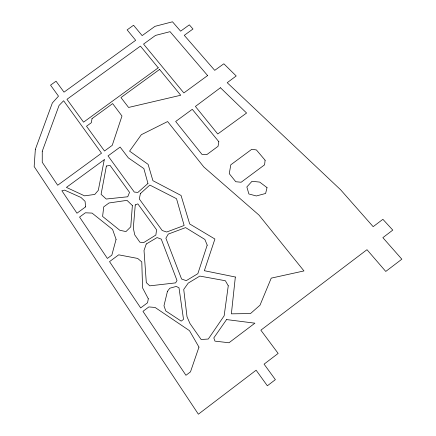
<?xml version="1.0" encoding="UTF-8"?>
<svg xmlns="http://www.w3.org/2000/svg" width="436" height="436" viewBox="0 0 436 436"><rect width="100%" height="100%" fill="white"/><g stroke="black" fill="none" stroke-linecap="round" stroke-linejoin="round"><path stroke-width="0.65" d="M42.254 151.238L42.243 162.263L57.688 185.24L101.506 153.194L63.618 100.754L59.056 105.458L42.254 151.238M35.349 149.352L34.155 166.547L198.375 414.2L256.117 370.213L267.35 385.789L275.378 379.652L264.074 364.153L278.152 353.427L260.859 330.183L366.987 249.692L385.762 271.443L401.845 259.191L382.857 237.658L392.787 230.099L382.89 219.313L373.162 226.671L340.647 189.813L227.205 82.698L236.208 75.973L223.837 63.787L214.73 70.354L184.27 35.332L192.974 29.01L189.333 24.847L180.613 31.174L172.493 21.8L154.971 26.345L142.152 35.621L133.552 25.244L127.121 29.882L135.672 40.308L64.01 92.149L56.037 81.2L50.554 85.156L58.495 96.165L52.353 102.961L35.349 149.352M132.37 205.53L130.751 226.834L125.966 231.576L119.791 230.263L102.596 216.425L103.741 206.86L109.005 202.98L126.996 200.353L132.37 205.53M135.264 204.92L133.307 228.077L134.746 234.884L139.891 242.198L143.597 242.645L155.859 235.053L156.579 229.81L137.847 203.874L135.264 204.92M235.342 277.018L231.374 313.838L250.498 313.566L260.009 305.189L271.236 278.13L303.957 270.936L258.935 215.046L203.781 166.934L167.615 121.546L141.324 134.697L129.585 151.129L148.115 164.367L152.916 180.684L181.054 195.464L189.682 223.957L214.915 239.032L204.353 270.707L235.342 277.013M265.104 160.23L264.587 164.819L241.146 182.248L235.778 181.725L229.26 173.659L230.802 164.803L251.79 149.275L256.423 149.946L265.104 160.23M228.262 285.798L224.142 315.828L208.299 339.028L201.149 339.513L189.938 323.468L187.017 316.743L183.73 289.428L188.232 283.1L199.83 276.081L225.374 280.746L228.262 285.798M92.029 118.625L91.331 122.718L86.513 126.227L104.498 151.003L112.232 145.346L121.976 116.02L112.651 103.594L92.029 118.625M218.834 141.722L218.055 146.311L206.708 154.687L201.993 154.415L175.67 121.486L192.276 109.305L218.834 141.722M106.395 166.018L101.081 194.331L106.237 199.029L127.743 196.772L129.536 192.369L110.057 165.397L106.395 166.018M148.305 298.796L147.553 302.769L140.659 307.925L109.529 261.627L118.696 254.831L137.683 258.439L141.787 261.9L142.572 287.869L148.305 298.796M104.297 159.658L98.307 190.319L94.765 194.445L84.535 195.846L66.414 187.393L104.297 159.658M140.397 193.6L139.307 198.98L162.214 230.53L166.715 232.012L184.145 225.483L176.515 198.702L149.831 185.06L140.397 193.6M267.023 187.611L265.617 193.475L256.335 195.96L248.891 193.976L246.852 186.951L252.013 181.289L259.698 182.095L267.023 187.611M167.457 291.303L163.969 305.767L165.8 310.966L181.191 321.125L183.518 319.375L178.994 287.809L176.258 286.419L169.8 288.229L167.457 291.303M116.085 239.359L111.834 255.136L107.381 258.439L79.57 217.068L85.385 212.79L92.056 213.095L112.597 229.472L116.085 239.359M207.198 245.152L197.835 273.694L186.259 280.653L181.578 279.024L165.887 238.225L168.242 234.105L185.594 227.608L204.876 239.446L207.198 245.152M146.245 243.996L144.022 250.487L146.311 282.637L149.788 285.842L175.621 282.882L177.016 280.517L161.266 239.135L157.058 237.571L146.245 243.996M198.969 347.111L190.483 371.864L185.954 375.292L142.959 311.348L148.867 306.928L155.074 307.445L189.475 330.657L198.969 347.111M226.562 319.572L213.814 337.905L214.959 341.126L228.982 342.761L254.886 323.18L226.562 319.572M147.962 183.474L137.88 192.429L134.283 192.053L108.041 155.908L120.123 147.063L128.342 157.876L143.869 168.585L147.962 183.474M220.442 87.745L195.399 106.444L217.749 133.994L246.585 113.028L220.442 87.745M85.609 206.86L76.97 213.209L61.858 190.728L64.632 190.134L81.003 197.475L85.069 201.334L85.609 206.86M207.618 75.559L183.845 92.944L143.558 44.074L155.527 35.409L170.056 31.665L207.618 75.559M158.252 67.831L83.559 122.162L66.964 99.31L140.43 46.107L158.252 67.831M159.576 69.444L120.952 97.55L128.576 107.452L180.738 95.244L159.576 69.444"/></g></svg>
